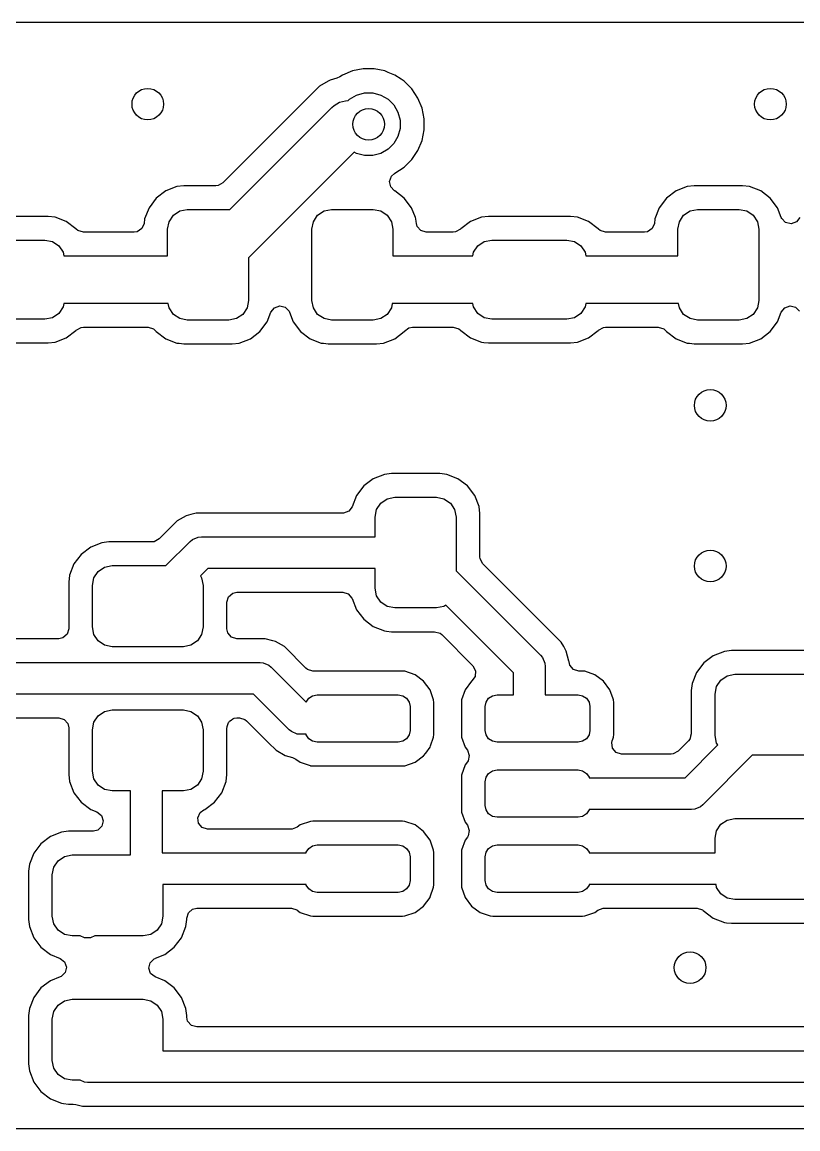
# Model space of a CAD drawing. Extents: x 4.56 to 6.88, y -4.44 to -3.89.
# Drawn here: x 4.767 to 5.154, y -4.44 to -3.889 of the extents above; entities that cross this region are included whole.
import ezdxf

# ---------------------------------------------------------------- set-up
doc = ezdxf.new("R2010")
doc.units = 0
doc.header["$MEASUREMENT"] = 0
doc.layers.add('BLACK', color=7, linetype='CONTINUOUS')

msp = doc.modelspace()

# ---------------------------------------------------------------- linework, layer by layer
at = {"layer": 'BLACK', "linetype": 'CONTINUOUS'}
for p, q in [((4.56467, -3.88915), (6.87754, -3.88915)), ((4.93728, -3.91242), (4.93196, -3.91348)), ((4.94272, -3.91242), (4.93728, -3.91242)), ((4.93728, -3.91242), (4.93728, -3.91242)), ((4.94804, -3.91348), (4.94272, -3.91242)), ((4.94272, -3.91242), (4.94272, -3.91242)), ((4.91982, -3.91858), (4.91548, -3.92108)), ((4.92087, -3.91797), (4.91982, -3.91858)), ((4.92418, -3.91708), (4.92087, -3.91797)), ((4.92087, -3.91797), (4.92087, -3.91797)), ((4.92087, -3.91797), (4.92087, -3.91797)), ((4.92566, -3.91642), (4.92418, -3.91708)), ((4.92694, -3.91556), (4.92566, -3.91642)), ((4.93196, -3.91348), (4.92694, -3.91556)), ((4.93196, -3.91348), (4.93196, -3.91348)), ((4.94968, -3.91416), (4.94804, -3.91348)), ((4.94804, -3.91348), (4.94804, -3.91348)), ((4.95306, -3.91556), (4.94968, -3.91416)), ((4.95608, -3.91758), (4.95306, -3.91556)), ((4.95758, -3.91858), (4.95608, -3.91758)), ((4.96142, -3.92242), (4.95758, -3.91858)), ((4.95758, -3.91858), (4.95758, -3.91858)), ((4.91548, -3.92108), (4.90503, -3.93153)), ((4.91548, -3.92108), (4.91548, -3.92108)), ((4.96444, -3.92694), (4.96142, -3.92242)), ((4.96142, -3.92242), (4.96142, -3.92242)), ((4.92281, -3.93063), (4.92548, -3.92909)), ((4.92548, -3.92909), (4.92846, -3.92829)), ((4.92846, -3.92829), (4.92971, -3.92821)), ((4.92971, -3.92821), (4.93041, -3.92751)), ((4.93041, -3.92751), (4.93397, -3.92545)), ((4.93397, -3.92545), (4.93794, -3.92439)), ((4.93794, -3.92439), (4.94206, -3.92439)), ((4.94206, -3.92439), (4.94603, -3.92545)), ((4.94603, -3.92545), (4.94959, -3.92751)), ((4.94959, -3.92751), (4.95249, -3.93041)), ((4.96652, -3.93196), (4.96444, -3.92694)), ((4.90503, -3.93153), (4.86741, -3.96916)), ((4.87077, -3.98253), (4.92165, -3.93165)), ((4.92165, -3.93165), (4.92281, -3.93063)), ((4.95249, -3.93041), (4.95455, -3.93397)), ((4.95455, -3.93397), (4.95561, -3.93794)), ((4.96758, -3.93728), (4.96652, -3.93196)), ((4.95561, -3.93794), (4.95561, -3.94206)), ((4.96758, -3.94272), (4.96758, -3.93728)), ((4.95455, -3.94603), (4.95249, -3.94959)), ((4.95561, -3.94206), (4.95455, -3.94603)), ((4.96652, -3.94804), (4.96758, -3.94272)), ((4.95249, -3.94959), (4.94959, -3.95249)), ((4.96444, -3.95306), (4.96652, -3.94804)), ((4.93282, -3.95388), (4.88018, -4.00653)), ((4.93397, -3.95455), (4.93282, -3.95388)), ((4.93794, -3.95561), (4.93397, -3.95455)), ((4.94206, -3.95561), (4.93794, -3.95561)), ((4.94603, -3.95455), (4.94206, -3.95561)), ((4.94959, -3.95249), (4.94603, -3.95455)), ((4.96142, -3.95758), (4.96444, -3.95306)), ((4.95306, -3.96444), (4.95758, -3.96142)), ((4.95758, -3.96142), (4.96142, -3.95758)), ((4.95036, -3.96845), (4.95137, -3.96585)), ((4.95137, -3.96585), (4.95286, -3.96458)), ((4.95286, -3.96458), (4.95289, -3.96456)), ((4.95286, -3.96458), (4.95286, -3.96458)), ((4.95289, -3.96456), (4.95296, -3.96449)), ((4.95296, -3.96449), (4.95306, -3.96444)), ((4.95306, -3.96444), (4.95306, -3.96444)), ((4.83894, -3.97321), (4.8342, -3.97681)), ((4.84449, -3.97103), (4.83894, -3.97321)), ((4.83894, -3.97321), (4.83894, -3.97321)), ((4.84797, -3.97061), (4.84449, -3.97103)), ((4.8639, -3.97061), (4.84797, -3.97061)), ((4.86496, -3.9705), (4.8639, -3.97061)), ((4.86741, -3.96916), (4.86496, -3.9705)), ((4.95092, -3.97119), (4.95036, -3.96845)), ((4.95266, -3.97298), (4.95092, -3.97119)), ((4.95264, -3.97301), (4.95266, -3.97298)), ((4.95284, -3.97316), (4.95264, -3.97301)), ((4.95287, -3.97319), (4.95284, -3.97316)), ((4.95291, -3.97321), (4.95287, -3.97319)), ((4.95765, -3.97681), (4.95291, -3.97321)), ((5.09302, -3.97321), (5.08827, -3.97681)), ((5.09856, -3.97103), (5.09302, -3.97321)), ((5.09302, -3.97321), (5.09302, -3.97321)), ((5.10204, -3.97061), (5.09856, -3.97103)), ((5.12611, -3.97061), (5.10204, -3.97061)), ((5.10204, -3.97061), (5.10204, -3.97061)), ((5.12959, -3.97103), (5.12611, -3.97061)), ((5.12611, -3.97061), (5.12611, -3.97061)), ((5.13513, -3.97321), (5.12959, -3.97103)), ((5.12959, -3.97103), (5.12959, -3.97103)), ((5.13988, -3.97681), (5.13513, -3.97321)), ((5.13513, -3.97321), (5.13513, -3.97321)), ((4.8342, -3.97681), (4.8306, -3.98156)), ((4.96125, -3.98156), (4.95765, -3.97681)), ((5.08827, -3.97681), (5.08467, -3.98156)), ((5.14348, -3.98156), (5.13988, -3.97681)), ((4.8306, -3.98156), (4.82841, -3.9871)), ((4.8306, -3.98156), (4.8306, -3.98156)), ((4.84271, -3.98532), (4.8459, -3.98319)), ((4.8459, -3.98319), (4.84967, -3.98244)), ((4.84967, -3.98244), (4.87033, -3.98244)), ((4.87033, -3.98244), (4.87077, -3.98253)), ((4.91456, -3.98532), (4.91775, -3.98319)), ((4.91775, -3.98319), (4.92152, -3.98244)), ((4.92152, -3.98244), (4.94219, -3.98244)), ((4.94219, -3.98244), (4.94595, -3.98319)), ((4.94595, -3.98319), (4.94914, -3.98532)), ((4.96321, -3.98652), (4.96125, -3.98156)), ((4.96125, -3.98156), (4.96125, -3.98156)), ((5.08467, -3.98156), (5.08249, -3.9871)), ((5.08467, -3.98156), (5.08467, -3.98156)), ((5.09678, -3.98532), (5.09997, -3.98319)), ((5.09997, -3.98319), (5.10374, -3.98244)), ((5.10374, -3.98244), (5.12441, -3.98244)), ((5.12441, -3.98244), (5.12818, -3.98319)), ((5.12818, -3.98319), (5.13137, -3.98532)), ((5.14539, -3.9864), (5.14348, -3.98156)), ((5.14348, -3.98156), (5.14348, -3.98156)), ((4.7804, -3.98589), (4.7396, -3.98589)), ((4.78388, -3.9863), (4.7804, -3.98589)), ((4.7804, -3.98589), (4.7804, -3.98589)), ((4.78942, -3.98849), (4.78388, -3.9863)), ((4.78388, -3.9863), (4.78388, -3.9863)), ((4.79417, -3.99209), (4.78942, -3.98849)), ((4.78942, -3.98849), (4.78942, -3.98849)), ((4.82814, -3.98939), (4.82703, -3.99196)), ((4.82841, -3.9871), (4.82814, -3.98939)), ((4.83982, -3.99228), (4.84057, -3.98852)), ((4.84057, -3.98852), (4.84271, -3.98532)), ((4.91167, -3.99228), (4.91242, -3.98852)), ((4.91242, -3.98852), (4.91456, -3.98532)), ((4.94914, -3.98532), (4.95128, -3.98852)), ((4.95128, -3.98852), (4.95203, -3.99228)), ((4.96344, -3.9871), (4.96321, -3.98652)), ((4.96361, -3.98849), (4.96344, -3.9871)), ((4.96371, -3.98939), (4.96361, -3.98849)), ((4.96413, -3.99086), (4.96371, -3.98939)), ((4.99058, -3.98849), (4.98583, -3.99209)), ((4.99612, -3.9863), (4.99058, -3.98849)), ((4.99058, -3.98849), (4.99058, -3.98849)), ((4.9996, -3.98589), (4.99612, -3.9863)), ((5.0404, -3.98589), (4.9996, -3.98589)), ((4.9996, -3.98589), (4.9996, -3.98589)), ((5.04388, -3.9863), (5.0404, -3.98589)), ((5.0404, -3.98589), (5.0404, -3.98589)), ((5.04942, -3.98849), (5.04388, -3.9863)), ((5.04388, -3.9863), (5.04388, -3.9863)), ((5.05417, -3.99209), (5.04942, -3.98849)), ((5.04942, -3.98849), (5.04942, -3.98849)), ((5.08221, -3.98939), (5.08111, -3.99196)), ((5.08249, -3.9871), (5.08221, -3.98939)), ((5.0939, -3.99228), (5.09465, -3.98852)), ((5.09465, -3.98852), (5.09678, -3.98532)), ((5.13137, -3.98532), (5.1335, -3.98852)), ((5.1335, -3.98852), (5.13425, -3.99228)), ((5.1456, -3.98687), (5.14539, -3.9864)), ((5.14754, -3.98888), (5.1456, -3.98687)), ((5.15026, -3.98953), (5.14754, -3.98888)), ((5.1529, -3.9886), (5.15026, -3.98953)), ((5.15461, -3.9864), (5.1529, -3.9886)), ((4.79439, -3.99231), (4.79417, -3.99209)), ((4.79521, -3.99297), (4.79439, -3.99231)), ((4.7979, -3.99376), (4.79521, -3.99297)), ((4.82321, -3.99376), (4.7979, -3.99376)), ((4.82472, -3.99353), (4.82321, -3.99376)), ((4.82703, -3.99196), (4.82472, -3.99353)), ((4.83982, -4.00559), (4.83982, -3.99228)), ((4.91167, -4.02772), (4.91167, -3.99228)), ((4.95203, -3.99228), (4.95203, -4.00559)), ((4.96596, -3.99297), (4.96413, -3.99086)), ((4.96864, -3.99376), (4.96596, -3.99297)), ((4.9821, -3.99376), (4.96864, -3.99376)), ((4.98316, -3.99365), (4.9821, -3.99376)), ((4.98561, -3.99231), (4.98316, -3.99365)), ((4.98583, -3.99209), (4.98561, -3.99231)), ((5.05439, -3.99231), (5.05417, -3.99209)), ((5.05521, -3.99297), (5.05439, -3.99231)), ((5.0579, -3.99376), (5.05521, -3.99297)), ((5.07729, -3.99376), (5.0579, -3.99376)), ((5.07879, -3.99353), (5.07729, -3.99376)), ((5.08111, -3.99196), (5.07879, -3.99353)), ((5.0939, -4.00559), (5.0939, -3.99228)), ((5.13425, -3.99228), (5.13425, -4.02772)), ((4.7413, -3.99772), (4.7787, -3.99772)), ((4.7787, -3.99772), (4.78247, -3.99847)), ((4.78247, -3.99847), (4.78566, -4.0006)), ((4.78566, -4.0006), (4.78779, -4.00379)), ((4.99221, -4.00379), (4.99434, -4.0006)), ((4.99434, -4.0006), (4.99753, -3.99847)), ((4.99753, -3.99847), (5.0013, -3.99772)), ((5.0013, -3.99772), (5.0387, -3.99772)), ((5.0387, -3.99772), (5.04247, -3.99847)), ((5.04247, -3.99847), (5.04566, -4.0006)), ((5.04566, -4.0006), (5.04779, -4.00379)), ((4.78779, -4.00379), (4.78815, -4.00559)), ((4.78815, -4.00559), (4.83982, -4.00559)), ((4.88018, -4.00653), (4.88018, -4.02772)), ((4.95203, -4.00559), (4.99185, -4.00559)), ((4.99185, -4.00559), (4.99221, -4.00379)), ((5.04779, -4.00379), (5.04815, -4.00559)), ((5.04815, -4.00559), (5.0939, -4.00559)), ((4.88018, -4.02772), (4.87943, -4.03148)), ((4.91242, -4.03148), (4.91167, -4.02772)), ((5.13425, -4.02772), (5.1335, -4.03148)), ((4.78566, -4.0342), (4.78247, -4.03634)), ((4.78779, -4.03101), (4.78566, -4.0342)), ((4.78815, -4.02921), (4.78779, -4.03101)), ((4.84012, -4.02921), (4.78815, -4.02921)), ((4.84057, -4.03148), (4.84012, -4.02921)), ((4.84271, -4.03468), (4.84057, -4.03148)), ((4.87943, -4.03148), (4.87729, -4.03468)), ((4.8894, -4.03844), (4.89131, -4.0336)), ((4.89131, -4.0336), (4.89303, -4.0314)), ((4.89303, -4.0314), (4.89566, -4.03047)), ((4.89566, -4.03047), (4.89838, -4.03112)), ((4.89838, -4.03112), (4.90032, -4.03313)), ((4.90032, -4.03313), (4.90054, -4.0336)), ((4.90054, -4.0336), (4.90245, -4.03844)), ((4.91456, -4.03468), (4.91242, -4.03148)), ((4.95128, -4.03148), (4.94914, -4.03468)), ((4.95173, -4.02921), (4.95128, -4.03148)), ((4.99185, -4.02921), (4.95173, -4.02921)), ((4.99221, -4.03101), (4.99185, -4.02921)), ((4.99434, -4.0342), (4.99221, -4.03101)), ((4.99753, -4.03634), (4.99434, -4.0342)), ((5.04566, -4.0342), (5.04247, -4.03634)), ((5.04779, -4.03101), (5.04566, -4.0342)), ((5.04815, -4.02921), (5.04779, -4.03101)), ((5.0942, -4.02921), (5.04815, -4.02921)), ((5.09465, -4.03148), (5.0942, -4.02921)), ((5.09678, -4.03468), (5.09465, -4.03148)), ((5.1335, -4.03148), (5.13137, -4.03468)), ((5.14348, -4.03844), (5.14539, -4.0336)), ((5.14539, -4.0336), (5.1471, -4.0314)), ((5.1471, -4.0314), (5.14974, -4.03047)), ((5.14974, -4.03047), (5.15246, -4.03112)), ((5.15246, -4.03112), (5.1544, -4.03313)), ((4.7787, -4.03709), (4.7413, -4.03709)), ((4.78247, -4.03634), (4.7787, -4.03709)), ((4.8459, -4.03681), (4.84271, -4.03468)), ((4.84967, -4.03756), (4.8459, -4.03681)), ((4.87033, -4.03756), (4.84967, -4.03756)), ((4.8741, -4.03681), (4.87033, -4.03756)), ((4.87729, -4.03468), (4.8741, -4.03681)), ((4.8858, -4.04319), (4.8894, -4.03844)), ((4.90245, -4.03844), (4.90245, -4.03844)), ((4.90245, -4.03844), (4.90605, -4.04319)), ((4.91775, -4.03681), (4.91456, -4.03468)), ((4.92152, -4.03756), (4.91775, -4.03681)), ((4.94219, -4.03756), (4.92152, -4.03756)), ((4.94595, -4.03681), (4.94219, -4.03756)), ((4.94914, -4.03468), (4.94595, -4.03681)), ((5.0013, -4.03709), (4.99753, -4.03634)), ((5.0387, -4.03709), (5.0013, -4.03709)), ((5.04247, -4.03634), (5.0387, -4.03709)), ((5.09997, -4.03681), (5.09678, -4.03468)), ((5.10374, -4.03756), (5.09997, -4.03681)), ((5.12441, -4.03756), (5.10374, -4.03756)), ((5.12818, -4.03681), (5.12441, -4.03756)), ((5.13137, -4.03468), (5.12818, -4.03681)), ((5.13988, -4.04319), (5.14348, -4.03844)), ((4.78942, -4.04631), (4.79417, -4.04271)), ((4.79417, -4.04271), (4.79439, -4.0425)), ((4.79417, -4.04271), (4.79417, -4.04271)), ((4.79439, -4.0425), (4.79684, -4.04116)), ((4.79684, -4.04116), (4.7979, -4.04104)), ((4.7979, -4.04104), (4.83011, -4.04104)), ((4.83011, -4.04104), (4.83279, -4.04183)), ((4.83279, -4.04183), (4.83406, -4.04301)), ((4.83406, -4.04301), (4.8342, -4.04319)), ((4.8342, -4.04319), (4.83894, -4.04679)), ((4.88106, -4.04679), (4.8858, -4.04319)), ((4.90605, -4.04319), (4.91079, -4.04679)), ((4.95291, -4.04679), (4.95765, -4.04319)), ((4.95765, -4.04319), (4.95779, -4.04301)), ((4.95779, -4.04301), (4.96004, -4.04135)), ((4.96004, -4.04135), (4.96174, -4.04104)), ((4.96174, -4.04104), (4.9821, -4.04104)), ((4.9821, -4.04104), (4.98479, -4.04183)), ((4.98479, -4.04183), (4.98561, -4.0425)), ((4.98561, -4.0425), (4.98583, -4.04271)), ((4.98583, -4.04271), (4.99058, -4.04631)), ((5.04942, -4.04631), (5.05417, -4.04271)), ((5.05417, -4.04271), (5.05439, -4.0425)), ((5.05417, -4.04271), (5.05417, -4.04271)), ((5.05439, -4.0425), (5.05684, -4.04116)), ((5.05684, -4.04116), (5.0579, -4.04104)), ((5.0579, -4.04104), (5.08418, -4.04104)), ((5.08418, -4.04104), (5.08686, -4.04183)), ((5.08686, -4.04183), (5.08813, -4.04301)), ((5.08813, -4.04301), (5.08827, -4.04319)), ((5.08827, -4.04319), (5.09302, -4.04679)), ((5.13513, -4.04679), (5.13988, -4.04319)), ((4.7396, -4.04892), (4.7804, -4.04892)), ((4.7804, -4.04892), (4.78388, -4.0485)), ((4.7804, -4.04892), (4.7804, -4.04892)), ((4.78388, -4.0485), (4.78942, -4.04631)), ((4.83894, -4.04679), (4.83894, -4.04679)), ((4.83894, -4.04679), (4.84449, -4.04897)), ((4.84449, -4.04897), (4.84449, -4.04897)), ((4.84449, -4.04897), (4.84559, -4.0491)), ((4.84559, -4.0491), (4.84797, -4.04939)), ((4.84797, -4.04939), (4.84797, -4.04939)), ((4.84797, -4.04939), (4.87203, -4.04939)), ((4.87203, -4.04939), (4.87551, -4.04897)), ((4.87203, -4.04939), (4.87203, -4.04939)), ((4.87551, -4.04897), (4.88106, -4.04679)), ((4.91079, -4.04679), (4.91079, -4.04679)), ((4.91079, -4.04679), (4.91634, -4.04897)), ((4.91634, -4.04897), (4.91634, -4.04897)), ((4.91634, -4.04897), (4.91744, -4.0491)), ((4.91744, -4.0491), (4.91982, -4.04939)), ((4.91982, -4.04939), (4.91982, -4.04939)), ((4.91982, -4.04939), (4.94388, -4.04939)), ((4.94388, -4.04939), (4.94736, -4.04897)), ((4.94388, -4.04939), (4.94388, -4.04939)), ((4.94736, -4.04897), (4.95291, -4.04679)), ((4.99058, -4.04631), (4.99058, -4.04631)), ((4.99058, -4.04631), (4.99612, -4.0485)), ((4.99612, -4.0485), (4.99612, -4.0485)), ((4.99612, -4.0485), (4.99722, -4.04863)), ((4.99722, -4.04863), (4.9996, -4.04892)), ((4.9996, -4.04892), (4.9996, -4.04892)), ((4.9996, -4.04892), (5.0404, -4.04892)), ((5.0404, -4.04892), (5.04388, -4.0485)), ((5.0404, -4.04892), (5.0404, -4.04892)), ((5.04388, -4.0485), (5.04942, -4.04631)), ((5.09302, -4.04679), (5.09302, -4.04679)), ((5.09302, -4.04679), (5.09856, -4.04897)), ((5.09856, -4.04897), (5.09856, -4.04897)), ((5.09856, -4.04897), (5.09966, -4.0491)), ((5.09966, -4.0491), (5.10204, -4.04939)), ((5.10204, -4.04939), (5.10204, -4.04939)), ((5.10204, -4.04939), (5.12611, -4.04939)), ((5.12611, -4.04939), (5.12959, -4.04897)), ((5.12611, -4.04939), (5.12611, -4.04939)), ((5.12959, -4.04897), (5.13513, -4.04679)), ((4.94228, -4.11655), (4.93753, -4.12015)), ((4.94782, -4.11437), (4.94228, -4.11655)), ((4.94228, -4.11655), (4.94228, -4.11655)), ((4.9513, -4.11395), (4.94782, -4.11437)), ((4.95131, -4.11395), (4.9513, -4.11395)), ((4.97537, -4.11395), (4.95131, -4.11395)), ((4.97885, -4.11437), (4.97537, -4.11395)), ((4.97537, -4.11395), (4.97537, -4.11395)), ((4.98439, -4.11655), (4.97885, -4.11437)), ((4.97885, -4.11437), (4.97885, -4.11437)), ((4.98914, -4.12015), (4.98439, -4.11655)), ((4.98439, -4.11655), (4.98439, -4.11655)), ((4.93753, -4.12015), (4.93393, -4.1249)), ((4.99274, -4.1249), (4.98914, -4.12015)), ((4.93393, -4.1249), (4.93173, -4.13049)), ((4.93393, -4.1249), (4.93393, -4.1249)), ((4.94604, -4.12866), (4.94924, -4.12653)), ((4.94924, -4.12653), (4.953, -4.12578)), ((4.953, -4.12578), (4.97367, -4.12578)), ((4.97367, -4.12578), (4.97744, -4.12653)), ((4.97744, -4.12653), (4.98063, -4.12866)), ((4.99491, -4.1304), (4.99274, -4.1249)), ((4.99274, -4.1249), (4.99274, -4.1249)), ((4.93001, -4.1327), (4.92737, -4.13363)), ((4.93173, -4.13049), (4.93001, -4.1327)), ((4.94316, -4.13562), (4.94391, -4.13185)), ((4.94391, -4.13185), (4.94604, -4.12866)), ((4.98063, -4.12866), (4.98276, -4.13185)), ((4.98276, -4.13185), (4.98351, -4.13562)), ((4.99493, -4.13044), (4.99491, -4.1304)), ((4.99534, -4.13392), (4.99493, -4.13044)), ((4.84456, -4.13757), (4.84196, -4.14018)), ((4.84906, -4.13497), (4.84456, -4.13757)), ((4.84456, -4.13757), (4.84456, -4.13757)), ((4.85138, -4.13435), (4.84906, -4.13497)), ((4.84906, -4.13497), (4.84906, -4.13497)), ((4.85407, -4.13363), (4.85138, -4.13435)), ((4.85926, -4.13363), (4.85407, -4.13363)), ((4.92711, -4.13363), (4.85926, -4.13363)), ((4.92737, -4.13363), (4.92711, -4.13363)), ((4.94316, -4.14546), (4.94316, -4.13562)), ((4.98351, -4.13562), (4.98351, -4.16238)), ((4.99534, -4.15542), (4.99534, -4.13392)), ((4.99534, -4.13392), (4.99534, -4.13392)), ((4.84196, -4.14018), (4.83559, -4.14654)), ((4.8071, -4.14841), (4.80156, -4.1506)), ((4.81059, -4.14799), (4.8071, -4.14841)), ((4.83209, -4.14799), (4.81059, -4.14799)), ((4.83314, -4.14788), (4.83209, -4.14799)), ((4.83559, -4.14654), (4.83314, -4.14788)), ((4.83904, -4.15982), (4.8511, -4.14777)), ((4.8511, -4.14777), (4.85229, -4.14679)), ((4.85229, -4.14679), (4.85513, -4.14561)), ((4.85513, -4.14561), (4.85666, -4.14546)), ((4.85666, -4.14546), (4.94316, -4.14546)), ((4.79681, -4.1542), (4.79321, -4.15894)), ((4.80156, -4.1506), (4.79681, -4.1542)), ((4.80156, -4.1506), (4.80156, -4.1506)), ((4.99546, -4.15648), (4.99534, -4.15542)), ((4.79321, -4.15894), (4.79103, -4.16449)), ((4.79321, -4.15894), (4.79321, -4.15894)), ((4.80532, -4.16271), (4.80852, -4.16057)), ((4.80852, -4.16057), (4.81228, -4.15982)), ((4.81228, -4.15982), (4.83904, -4.15982)), ((4.9968, -4.15893), (4.99546, -4.15648)), ((5.0321, -4.19423), (4.9968, -4.15893)), ((4.79103, -4.16449), (4.79061, -4.16797)), ((4.80244, -4.16967), (4.80319, -4.1659)), ((4.80319, -4.1659), (4.80532, -4.16271)), ((4.85992, -4.16121), (4.85618, -4.16496)), ((4.85618, -4.16496), (4.85681, -4.1659)), ((4.85681, -4.1659), (4.85756, -4.16967)), ((4.94316, -4.16121), (4.85992, -4.16121)), ((4.94316, -4.17105), (4.94316, -4.16121)), ((4.98351, -4.16238), (5.02557, -4.20443)), ((4.79061, -4.16797), (4.79061, -4.19124)), ((4.80244, -4.19033), (4.80244, -4.16967)), ((4.85756, -4.16967), (4.85756, -4.19033)), ((4.94391, -4.17482), (4.94316, -4.17105)), ((4.86939, -4.178), (4.87018, -4.17532)), ((4.87018, -4.17532), (4.87229, -4.17349)), ((4.87229, -4.17349), (4.87435, -4.17304)), ((4.87435, -4.17304), (4.92711, -4.17304)), ((4.92711, -4.17304), (4.92979, -4.17383)), ((4.92979, -4.17383), (4.93162, -4.17594)), ((4.93162, -4.17594), (4.93173, -4.17618)), ((4.93173, -4.17618), (4.93393, -4.18178)), ((4.94604, -4.17801), (4.94391, -4.17482)), ((4.86939, -4.19124), (4.86939, -4.178)), ((4.93393, -4.18178), (4.93393, -4.18178)), ((4.93393, -4.18178), (4.93753, -4.18652)), ((4.94924, -4.18015), (4.94604, -4.17801)), ((4.953, -4.1809), (4.94924, -4.18015)), ((4.97367, -4.1809), (4.953, -4.1809)), ((4.97744, -4.18015), (4.97367, -4.1809)), ((4.97838, -4.17952), (4.97744, -4.18015)), ((5.01213, -4.21326), (4.97838, -4.17952)), ((4.93753, -4.18652), (4.94228, -4.19012)), ((4.78982, -4.19392), (4.78771, -4.19575)), ((4.79061, -4.19124), (4.78982, -4.19392)), ((4.80319, -4.1941), (4.80244, -4.19033)), ((4.80532, -4.19729), (4.80319, -4.1941)), ((4.85681, -4.1941), (4.85468, -4.19729)), ((4.85756, -4.19033), (4.85681, -4.1941)), ((4.86984, -4.1933), (4.86939, -4.19124)), ((4.87167, -4.19541), (4.86984, -4.1933)), ((4.94228, -4.19012), (4.94228, -4.19012)), ((4.94228, -4.19012), (4.94782, -4.19231)), ((4.94782, -4.19231), (4.94782, -4.19231)), ((4.94782, -4.19231), (4.94892, -4.19244)), ((4.94892, -4.19244), (4.95131, -4.19273)), ((4.95131, -4.19273), (4.9728, -4.19273)), ((4.9728, -4.19273), (4.97549, -4.19351)), ((4.97549, -4.19351), (4.97631, -4.19418)), ((4.97631, -4.19418), (4.99188, -4.20975)), ((4.78565, -4.1962), (4.76425, -4.1962)), ((4.78771, -4.19575), (4.78565, -4.1962)), ((4.80852, -4.19943), (4.80532, -4.19729)), ((4.81228, -4.20018), (4.80852, -4.19943)), ((4.85148, -4.19943), (4.84772, -4.20018)), ((4.85468, -4.19729), (4.85148, -4.19943)), ((4.87435, -4.1962), (4.87167, -4.19541)), ((4.8885, -4.1962), (4.87435, -4.1962)), ((4.89217, -4.19718), (4.8885, -4.1962)), ((4.8885, -4.1962), (4.8885, -4.1962)), ((4.89351, -4.19754), (4.89217, -4.19718)), ((4.89801, -4.20014), (4.89351, -4.19754)), ((4.89351, -4.19754), (4.89351, -4.19754)), ((4.89351, -4.19754), (4.89351, -4.19754)), ((4.89351, -4.19754), (4.89351, -4.19754)), ((4.89351, -4.19754), (4.89351, -4.19754)), ((5.03407, -4.1962), (5.0321, -4.19423)), ((5.03577, -4.1979), (5.03407, -4.1962)), ((5.03706, -4.20014), (5.03577, -4.1979)), ((5.03577, -4.1979), (5.03577, -4.1979)), ((4.84772, -4.20018), (4.81228, -4.20018)), ((4.90871, -4.21084), (4.89801, -4.20014)), ((4.89801, -4.20014), (4.89801, -4.20014)), ((4.89801, -4.20014), (4.89801, -4.20014)), ((5.02557, -4.20443), (5.02655, -4.20563)), ((5.03836, -4.20239), (5.03706, -4.20014)), ((5.0397, -4.20741), (5.03836, -4.20239)), ((5.11156, -4.20467), (5.10681, -4.20827)), ((5.1171, -4.20249), (5.11156, -4.20467)), ((5.11156, -4.20467), (5.11156, -4.20467)), ((5.12059, -4.20207), (5.1171, -4.20249)), ((5.15941, -4.20207), (5.12059, -4.20207)), ((5.12059, -4.20207), (5.12059, -4.20207)), ((4.74781, -4.20803), (4.88591, -4.20803)), ((4.88591, -4.20803), (4.88744, -4.20818)), ((4.88744, -4.20818), (4.89028, -4.20936)), ((4.89028, -4.20936), (4.89147, -4.21034)), ((4.89147, -4.21034), (4.90887, -4.22773)), ((4.99188, -4.20975), (4.99322, -4.2122)), ((5.02655, -4.20563), (5.02772, -4.20846)), ((5.02772, -4.20846), (5.02787, -4.21)), ((5.02787, -4.21), (5.02787, -4.22412)), ((5.03975, -4.20773), (5.0397, -4.20741)), ((5.0397, -4.20741), (5.0397, -4.20741)), ((5.03979, -4.20772), (5.03975, -4.20773)), ((5.04015, -4.20939), (5.03979, -4.20772)), ((5.04198, -4.21151), (5.04015, -4.20939)), ((5.10681, -4.20827), (5.10321, -4.21302)), ((4.90953, -4.21151), (4.90871, -4.21084)), ((4.91221, -4.21229), (4.90953, -4.21151)), ((4.95679, -4.21229), (4.91221, -4.21229)), ((4.95799, -4.21241), (4.95679, -4.21229)), ((4.96304, -4.21417), (4.95799, -4.21241)), ((4.95799, -4.21241), (4.95799, -4.21241)), ((4.96734, -4.21735), (4.96304, -4.21417)), ((4.96304, -4.21417), (4.96304, -4.21417)), ((4.99302, -4.21499), (4.99135, -4.21723)), ((4.99322, -4.2122), (4.99302, -4.21499)), ((5.01213, -4.22412), (5.01213, -4.21326)), ((5.04467, -4.21229), (5.04198, -4.21151)), ((5.04636, -4.21229), (5.04467, -4.21229)), ((5.04756, -4.21241), (5.04636, -4.21229)), ((5.0526, -4.21417), (5.04756, -4.21241)), ((5.04756, -4.21241), (5.04756, -4.21241)), ((5.05691, -4.21735), (5.0526, -4.21417)), ((5.0526, -4.21417), (5.0526, -4.21417)), ((5.10321, -4.21302), (5.10103, -4.21856)), ((5.10321, -4.21302), (5.10321, -4.21302)), ((5.11532, -4.21678), (5.11852, -4.21465)), ((5.11852, -4.21465), (5.12228, -4.2139)), ((5.12228, -4.2139), (5.15772, -4.2139)), ((4.97051, -4.22165), (4.96734, -4.21735)), ((4.97207, -4.22608), (4.97051, -4.22165)), ((4.97051, -4.22165), (4.97051, -4.22165)), ((4.98801, -4.22165), (4.98624, -4.22669)), ((4.99118, -4.21735), (4.98801, -4.22165)), ((4.98801, -4.22165), (4.98801, -4.22165)), ((4.99132, -4.21725), (4.99118, -4.21735)), ((4.99135, -4.21723), (4.99132, -4.21725)), ((5.06008, -4.22165), (5.05691, -4.21735)), ((5.06163, -4.22608), (5.06008, -4.22165)), ((5.06008, -4.22165), (5.06008, -4.22165)), ((5.10103, -4.21856), (5.10061, -4.22204)), ((5.11244, -4.22374), (5.11319, -4.21997)), ((5.11319, -4.21997), (5.11532, -4.21678)), ((4.88264, -4.22378), (4.74336, -4.22378)), ((4.90037, -4.2415), (4.88264, -4.22378)), ((4.90887, -4.22773), (4.91013, -4.22585)), ((4.91013, -4.22585), (4.91204, -4.22457)), ((4.91204, -4.22457), (4.9143, -4.22412)), ((4.9143, -4.22412), (4.95466, -4.22412)), ((4.95466, -4.22412), (4.95692, -4.22457)), ((4.95692, -4.22457), (4.95883, -4.22585)), ((4.95883, -4.22585), (4.96011, -4.22777)), ((4.97228, -4.22669), (4.97207, -4.22608)), ((4.97239, -4.22789), (4.97228, -4.22669)), ((4.98624, -4.22669), (4.98613, -4.22789)), ((4.98624, -4.22669), (4.98624, -4.22669)), ((4.99841, -4.22777), (4.99969, -4.22585)), ((4.99969, -4.22585), (5.00161, -4.22457)), ((5.00161, -4.22457), (5.00387, -4.22412)), ((5.00387, -4.22412), (5.01213, -4.22412)), ((5.02787, -4.22412), (5.04422, -4.22412)), ((5.04422, -4.22412), (5.04648, -4.22457)), ((5.04648, -4.22457), (5.0484, -4.22585)), ((5.0484, -4.22585), (5.04968, -4.22777)), ((5.06185, -4.22669), (5.06163, -4.22608)), ((5.06196, -4.22789), (5.06185, -4.22669)), ((5.10061, -4.22204), (5.10061, -4.24354)), ((5.11244, -4.24441), (5.11244, -4.22374)), ((4.80532, -4.23456), (4.80852, -4.23242)), ((4.80852, -4.23242), (4.81228, -4.23167)), ((4.81228, -4.23167), (4.84772, -4.23167)), ((4.84772, -4.23167), (4.85148, -4.23242)), ((4.85148, -4.23242), (4.85468, -4.23456)), ((4.96011, -4.22777), (4.96056, -4.23003)), ((4.96056, -4.23003), (4.96056, -4.24184)), ((4.97239, -4.24398), (4.97239, -4.22789)), ((4.98613, -4.22789), (4.98613, -4.24398)), ((4.99796, -4.23003), (4.99841, -4.22777)), ((4.99796, -4.24184), (4.99796, -4.23003)), ((5.04968, -4.22777), (5.05013, -4.23003)), ((5.05013, -4.23003), (5.05013, -4.24184)), ((5.06196, -4.24398), (5.06196, -4.22789)), ((4.74769, -4.23561), (4.78565, -4.23561)), ((4.78565, -4.23561), (4.78833, -4.2364)), ((4.78833, -4.2364), (4.79016, -4.23851)), ((4.80244, -4.24152), (4.80319, -4.23775)), ((4.80319, -4.23775), (4.80532, -4.23456)), ((4.85468, -4.23456), (4.85681, -4.23775)), ((4.85681, -4.23775), (4.85756, -4.24152)), ((4.86988, -4.2389), (4.87018, -4.23789)), ((4.87018, -4.23789), (4.87045, -4.23765)), ((4.87045, -4.23765), (4.8706, -4.23732)), ((4.8706, -4.23732), (4.87149, -4.23675)), ((4.87149, -4.23675), (4.87229, -4.23606)), ((4.87229, -4.23606), (4.87271, -4.23597)), ((4.87271, -4.23597), (4.87295, -4.23581)), ((4.87295, -4.23581), (4.87435, -4.23561)), ((4.87435, -4.23561), (4.87569, -4.23561)), ((4.87569, -4.23561), (4.87837, -4.2364)), ((4.87837, -4.2364), (4.8792, -4.23706)), ((4.8792, -4.23706), (4.89017, -4.24803)), ((4.79016, -4.23851), (4.79061, -4.24057)), ((4.79061, -4.24057), (4.79061, -4.26388)), ((4.80244, -4.26219), (4.80244, -4.24152)), ((4.85756, -4.24152), (4.85756, -4.26219)), ((4.86939, -4.24057), (4.86949, -4.24022)), ((4.86939, -4.26388), (4.86939, -4.24057)), ((4.86944, -4.23987), (4.86988, -4.2389)), ((4.86949, -4.24022), (4.86944, -4.23987)), ((4.90156, -4.24248), (4.90037, -4.2415)), ((4.9044, -4.24366), (4.90156, -4.24248)), ((4.90594, -4.24381), (4.9044, -4.24366)), ((4.96056, -4.24184), (4.96011, -4.2441)), ((4.99841, -4.2441), (4.99796, -4.24184)), ((5.05013, -4.24184), (5.04968, -4.2441)), ((5.10061, -4.24354), (5.10026, -4.24472)), ((4.89017, -4.24803), (4.89384, -4.2517)), ((4.90879, -4.24381), (4.90594, -4.24381)), ((4.90885, -4.2441), (4.90879, -4.24381)), ((4.91013, -4.24602), (4.90885, -4.2441)), ((4.91204, -4.2473), (4.91013, -4.24602)), ((4.9143, -4.24775), (4.91204, -4.2473)), ((4.95466, -4.24775), (4.9143, -4.24775)), ((4.95692, -4.2473), (4.95466, -4.24775)), ((4.95883, -4.24602), (4.95692, -4.2473)), ((4.96011, -4.2441), (4.95883, -4.24602)), ((4.97073, -4.24959), (4.97228, -4.24518)), ((4.97228, -4.24518), (4.97239, -4.24398)), ((4.98613, -4.24398), (4.98624, -4.24518)), ((4.98624, -4.24518), (4.98624, -4.24518)), ((4.98624, -4.24518), (4.98801, -4.25022)), ((4.99969, -4.24602), (4.99841, -4.2441)), ((5.00161, -4.2473), (4.99969, -4.24602)), ((5.00387, -4.24775), (5.00161, -4.2473)), ((5.04422, -4.24775), (5.00387, -4.24775)), ((5.04648, -4.2473), (5.04422, -4.24775)), ((5.0484, -4.24602), (5.04648, -4.2473)), ((5.04968, -4.2441), (5.0484, -4.24602)), ((5.06097, -4.24797), (5.0612, -4.24703)), ((5.06137, -4.25073), (5.06097, -4.24797)), ((5.0612, -4.24703), (5.06148, -4.24623)), ((5.06148, -4.24623), (5.06185, -4.24518)), ((5.06185, -4.24518), (5.06196, -4.24398)), ((5.09916, -4.24705), (5.09403, -4.25218)), ((5.09748, -4.26546), (5.11382, -4.24912)), ((5.09982, -4.24623), (5.09916, -4.24705)), ((5.09985, -4.24612), (5.09982, -4.24623)), ((5.1, -4.24592), (5.09985, -4.24612)), ((5.10026, -4.24472), (5.1, -4.24592)), ((5.11319, -4.24818), (5.11244, -4.24441)), ((5.11382, -4.24912), (5.11319, -4.24818)), ((4.89384, -4.2517), (4.89833, -4.2543)), ((4.89833, -4.2543), (4.9021, -4.25531)), ((4.96304, -4.2577), (4.96734, -4.25452)), ((4.96734, -4.25452), (4.96834, -4.25316)), ((4.96834, -4.25316), (4.97051, -4.25022)), ((4.97051, -4.25022), (4.97073, -4.24959)), ((4.97051, -4.25022), (4.97051, -4.25022)), ((4.98801, -4.25022), (4.98909, -4.25169)), ((4.98909, -4.25169), (4.99005, -4.25432)), ((4.99005, -4.25432), (4.98944, -4.25704)), ((5.0632, -4.25284), (5.06137, -4.25073)), ((5.06588, -4.25363), (5.0632, -4.25284)), ((5.09052, -4.25363), (5.06588, -4.25363)), ((5.09158, -4.25352), (5.09052, -4.25363)), ((5.09403, -4.25218), (5.09158, -4.25352)), ((5.13096, -4.25425), (5.10631, -4.2789)), ((5.15772, -4.25425), (5.13096, -4.25425)), ((4.9021, -4.25531), (4.90377, -4.25611)), ((4.90377, -4.25611), (4.90592, -4.2577)), ((4.90592, -4.2577), (4.90592, -4.2577)), ((4.90592, -4.2577), (4.90592, -4.2577)), ((4.90592, -4.2577), (4.91081, -4.25941)), ((4.91081, -4.25941), (4.91097, -4.25946)), ((4.91097, -4.25946), (4.91216, -4.25958)), ((4.91216, -4.25958), (4.91216, -4.25958)), ((4.91216, -4.25958), (4.95679, -4.25958)), ((4.95679, -4.25958), (4.95799, -4.25946)), ((4.95679, -4.25958), (4.95679, -4.25958)), ((4.95799, -4.25946), (4.96304, -4.2577)), ((4.98801, -4.25905), (4.98624, -4.2641)), ((4.98909, -4.25758), (4.98801, -4.25905)), ((4.98944, -4.25704), (4.98909, -4.25758)), ((4.79061, -4.26388), (4.79103, -4.26736)), ((4.80319, -4.26595), (4.80244, -4.26219)), ((4.85756, -4.26219), (4.85681, -4.26595)), ((4.86897, -4.26736), (4.86939, -4.26388)), ((4.98624, -4.2641), (4.98613, -4.26529)), ((4.98613, -4.26529), (4.98613, -4.28138)), ((4.98624, -4.2641), (4.98624, -4.2641)), ((4.99796, -4.26743), (4.99841, -4.26517)), ((4.99841, -4.26517), (4.99969, -4.26326)), ((4.99969, -4.26326), (5.00161, -4.26198)), ((5.00161, -4.26198), (5.00387, -4.26153)), ((5.00387, -4.26153), (5.04422, -4.26153)), ((5.04422, -4.26153), (5.04648, -4.26198)), ((5.04648, -4.26198), (5.0484, -4.26326)), ((5.0484, -4.26326), (5.04968, -4.26517)), ((5.04968, -4.26517), (5.04974, -4.26546)), ((5.04974, -4.26546), (5.09748, -4.26546)), ((4.79103, -4.26736), (4.79321, -4.27291)), ((4.80532, -4.26914), (4.80319, -4.26595)), ((4.80852, -4.27128), (4.80532, -4.26914)), ((4.81228, -4.27203), (4.80852, -4.27128)), ((4.85148, -4.27128), (4.84772, -4.27203)), ((4.85468, -4.26914), (4.85148, -4.27128)), ((4.85681, -4.26595), (4.85468, -4.26914)), ((4.86679, -4.27291), (4.86897, -4.26736)), ((4.99796, -4.27924), (4.99796, -4.26743)), ((4.79321, -4.27291), (4.79321, -4.27291)), ((4.79321, -4.27291), (4.79681, -4.27765)), ((4.82139, -4.27203), (4.81228, -4.27203)), ((4.82139, -4.3039), (4.82139, -4.27203)), ((4.84772, -4.27203), (4.83714, -4.27203)), ((4.83714, -4.27203), (4.83714, -4.30286)), ((4.86319, -4.27765), (4.86679, -4.27291)), ((4.79681, -4.27765), (4.80156, -4.28125)), ((4.80156, -4.28125), (4.80156, -4.28125)), ((4.80156, -4.28125), (4.8047, -4.28249)), ((4.85599, -4.28282), (4.85792, -4.28146)), ((4.85792, -4.28146), (4.85844, -4.28125)), ((4.85844, -4.28125), (4.86319, -4.27765)), ((4.98613, -4.28138), (4.98624, -4.28258)), ((4.99841, -4.2815), (4.99796, -4.27924)), ((4.99969, -4.28342), (4.99841, -4.2815)), ((5.04968, -4.2815), (5.0484, -4.28342)), ((5.04974, -4.28121), (5.04968, -4.2815)), ((5.10074, -4.28121), (5.04974, -4.28121)), ((5.10227, -4.28106), (5.10074, -4.28121)), ((5.10511, -4.27988), (5.10227, -4.28106)), ((5.10631, -4.2789), (5.10511, -4.27988)), ((4.8047, -4.28249), (4.8069, -4.28421)), ((4.8069, -4.28421), (4.80783, -4.28684)), ((4.80783, -4.28684), (4.80719, -4.28956)), ((4.85483, -4.28537), (4.85599, -4.28282)), ((4.85523, -4.28813), (4.85483, -4.28537)), ((4.91097, -4.28721), (4.90592, -4.28897)), ((4.91216, -4.2871), (4.91097, -4.28721)), ((4.91097, -4.28721), (4.91097, -4.28721)), ((4.95679, -4.2871), (4.91216, -4.2871)), ((4.91216, -4.2871), (4.91216, -4.2871)), ((4.95799, -4.28721), (4.95679, -4.2871)), ((4.96304, -4.28897), (4.95799, -4.28721)), ((4.95799, -4.28721), (4.95799, -4.28721)), ((4.98624, -4.28258), (4.98624, -4.28258)), ((4.98624, -4.28258), (4.98801, -4.28762)), ((4.98801, -4.28762), (4.98909, -4.28909)), ((5.00161, -4.2847), (4.99969, -4.28342)), ((5.00387, -4.28515), (5.00161, -4.2847)), ((5.04422, -4.28515), (5.00387, -4.28515)), ((5.04648, -4.2847), (5.04422, -4.28515)), ((5.0484, -4.28342), (5.04648, -4.2847)), ((5.11532, -4.28863), (5.11852, -4.2865)), ((5.11852, -4.2865), (5.12228, -4.28575)), ((5.12228, -4.28575), (5.15772, -4.28575)), ((4.7871, -4.29249), (4.78156, -4.29467)), ((4.79059, -4.29207), (4.7871, -4.29249)), ((4.80288, -4.29207), (4.79059, -4.29207)), ((4.80517, -4.2915), (4.80288, -4.29207)), ((4.80719, -4.28956), (4.80517, -4.2915)), ((4.85706, -4.29025), (4.85523, -4.28813)), ((4.85974, -4.29103), (4.85706, -4.29025)), ((4.9015, -4.29103), (4.85974, -4.29103)), ((4.90182, -4.29102), (4.9015, -4.29103)), ((4.90444, -4.29006), (4.90182, -4.29102)), ((4.90592, -4.28897), (4.90444, -4.29006)), ((4.90592, -4.28897), (4.90592, -4.28897)), ((4.96734, -4.29215), (4.96304, -4.28897)), ((4.96304, -4.28897), (4.96304, -4.28897)), ((4.97051, -4.29645), (4.96734, -4.29215)), ((4.98909, -4.28909), (4.99005, -4.29172)), ((4.99005, -4.29172), (4.98944, -4.29444)), ((5.11244, -4.29559), (5.11319, -4.29182)), ((5.11319, -4.29182), (5.11532, -4.28863)), ((4.77681, -4.29827), (4.77321, -4.30302)), ((4.78156, -4.29467), (4.77681, -4.29827)), ((4.78156, -4.29467), (4.78156, -4.29467)), ((4.97228, -4.3015), (4.97051, -4.29645)), ((4.97051, -4.29645), (4.97051, -4.29645)), ((4.98801, -4.29645), (4.98624, -4.3015)), ((4.98909, -4.29498), (4.98801, -4.29645)), ((4.98944, -4.29444), (4.98909, -4.29498)), ((5.11244, -4.30286), (5.11244, -4.29559)), ((4.77321, -4.30302), (4.77103, -4.30856)), ((4.77321, -4.30302), (4.77321, -4.30302)), ((4.78852, -4.30465), (4.79228, -4.3039)), ((4.79228, -4.3039), (4.82139, -4.3039)), ((4.83714, -4.30286), (4.88926, -4.30286)), ((4.88926, -4.30286), (4.90879, -4.30286)), ((4.90879, -4.30286), (4.90885, -4.30257)), ((4.90885, -4.30257), (4.91013, -4.30066)), ((4.91013, -4.30066), (4.91204, -4.29938)), ((4.91204, -4.29938), (4.9143, -4.29893)), ((4.9143, -4.29893), (4.95466, -4.29893)), ((4.95466, -4.29893), (4.95692, -4.29938)), ((4.95692, -4.29938), (4.95883, -4.30066)), ((4.95883, -4.30066), (4.96011, -4.30257)), ((4.96011, -4.30257), (4.96056, -4.30483)), ((4.97239, -4.3027), (4.97228, -4.3015)), ((4.97239, -4.31878), (4.97239, -4.3027)), ((4.98624, -4.3015), (4.98613, -4.3027)), ((4.98613, -4.3027), (4.98613, -4.31878)), ((4.98624, -4.3015), (4.98624, -4.3015)), ((4.99796, -4.30483), (4.99841, -4.30257)), ((4.99841, -4.30257), (4.99969, -4.30066)), ((4.99969, -4.30066), (5.00161, -4.29938)), ((5.00161, -4.29938), (5.00387, -4.29893)), ((5.00387, -4.29893), (5.04422, -4.29893)), ((5.04422, -4.29893), (5.04648, -4.29938)), ((5.04648, -4.29938), (5.0484, -4.30066)), ((5.0484, -4.30066), (5.04968, -4.30257)), ((5.04968, -4.30257), (5.04974, -4.30286)), ((5.04974, -4.30286), (5.11244, -4.30286)), ((4.77103, -4.30856), (4.77061, -4.31204)), ((4.78319, -4.30997), (4.78532, -4.30678)), ((4.78532, -4.30678), (4.78852, -4.30465)), ((4.96056, -4.30483), (4.96056, -4.31664)), ((4.99796, -4.31664), (4.99796, -4.30483)), ((4.77061, -4.31204), (4.77061, -4.33611)), ((4.78244, -4.31374), (4.78319, -4.30997)), ((4.78244, -4.33441), (4.78244, -4.31374)), ((4.87074, -4.31861), (4.83756, -4.31861)), ((4.83756, -4.31861), (4.83756, -4.33441)), ((4.88926, -4.31861), (4.87074, -4.31861)), ((4.90879, -4.31861), (4.88926, -4.31861)), ((4.90885, -4.3189), (4.90879, -4.31861)), ((4.91013, -4.32082), (4.90885, -4.3189)), ((4.91204, -4.3221), (4.91013, -4.32082)), ((4.95883, -4.32082), (4.95692, -4.3221)), ((4.96011, -4.3189), (4.95883, -4.32082)), ((4.96056, -4.31664), (4.96011, -4.3189)), ((4.97059, -4.32481), (4.97228, -4.31998)), ((4.97228, -4.31998), (4.97239, -4.31878)), ((4.98613, -4.31878), (4.98624, -4.31998)), ((4.98624, -4.31998), (4.98624, -4.31998)), ((4.98624, -4.31998), (4.98801, -4.32502)), ((4.99841, -4.3189), (4.99796, -4.31664)), ((4.99969, -4.32082), (4.99841, -4.3189)), ((5.00161, -4.3221), (4.99969, -4.32082)), ((5.0484, -4.32082), (5.04648, -4.3221)), ((5.04968, -4.3189), (5.0484, -4.32082)), ((5.04974, -4.31861), (5.04968, -4.3189)), ((5.11291, -4.31861), (5.04974, -4.31861)), ((5.11319, -4.32003), (5.11291, -4.31861)), ((5.11532, -4.32322), (5.11319, -4.32003)), ((4.9143, -4.32255), (4.91204, -4.3221)), ((4.95466, -4.32255), (4.9143, -4.32255)), ((4.95692, -4.3221), (4.95466, -4.32255)), ((4.96734, -4.32933), (4.97051, -4.32503)), ((4.97051, -4.32502), (4.97059, -4.32481)), ((4.97051, -4.32503), (4.97051, -4.32502)), ((4.98801, -4.32502), (4.98801, -4.32503)), ((4.98801, -4.32503), (4.99118, -4.32933)), ((5.00387, -4.32255), (5.00161, -4.3221)), ((5.04422, -4.32255), (5.00387, -4.32255)), ((5.04648, -4.3221), (5.04422, -4.32255)), ((5.11852, -4.32535), (5.11532, -4.32322)), ((5.12228, -4.3261), (5.11852, -4.32535)), ((5.15772, -4.3261), (5.12228, -4.3261)), ((4.85018, -4.33272), (4.85229, -4.33089)), ((4.85229, -4.33089), (4.85435, -4.33044)), ((4.85435, -4.33044), (4.86814, -4.33044)), ((4.86814, -4.33044), (4.88667, -4.33044)), ((4.88667, -4.33044), (4.9015, -4.33044)), ((4.9015, -4.33044), (4.90418, -4.33123)), ((4.90418, -4.33123), (4.90444, -4.33141)), ((4.90444, -4.33141), (4.90592, -4.3325)), ((4.96304, -4.3325), (4.96375, -4.33197)), ((4.96375, -4.33197), (4.96734, -4.32933)), ((4.99118, -4.32933), (4.99549, -4.3325)), ((5.0526, -4.3325), (5.05408, -4.33141)), ((5.05408, -4.33141), (5.05671, -4.33045)), ((5.05671, -4.33045), (5.05703, -4.33044)), ((5.05703, -4.33044), (5.10347, -4.33044)), ((5.10347, -4.33044), (5.10615, -4.33123)), ((5.10615, -4.33123), (5.10653, -4.33154)), ((5.10653, -4.33154), (5.10654, -4.33152)), ((5.10654, -4.33152), (5.11156, -4.33533)), ((4.77061, -4.33611), (4.77103, -4.33959)), ((4.78319, -4.33818), (4.78244, -4.33441)), ((4.83756, -4.33441), (4.83681, -4.33818)), ((4.84897, -4.33959), (4.84939, -4.33611)), ((4.84939, -4.3354), (4.85018, -4.33272)), ((4.84939, -4.33611), (4.84939, -4.3354)), ((4.90592, -4.3325), (4.90592, -4.3325)), ((4.90592, -4.3325), (4.91097, -4.33427)), ((4.91097, -4.33427), (4.91216, -4.33438)), ((4.91216, -4.33438), (4.91216, -4.33438)), ((4.91216, -4.33438), (4.95679, -4.33438)), ((4.95679, -4.33438), (4.95799, -4.33427)), ((4.95679, -4.33438), (4.95679, -4.33438)), ((4.95799, -4.33427), (4.96304, -4.3325)), ((4.99549, -4.3325), (4.99549, -4.3325)), ((4.99549, -4.3325), (5.00053, -4.33427)), ((5.00053, -4.33427), (5.00173, -4.33438)), ((5.00173, -4.33438), (5.00173, -4.33438)), ((5.00173, -4.33438), (5.04636, -4.33438)), ((5.04636, -4.33438), (5.04756, -4.33427)), ((5.04636, -4.33438), (5.04636, -4.33438)), ((5.04756, -4.33427), (5.0526, -4.3325)), ((5.0526, -4.3325), (5.0526, -4.3325)), ((5.0526, -4.3325), (5.0526, -4.3325)), ((5.11156, -4.33533), (5.11156, -4.33533)), ((5.11156, -4.33533), (5.1171, -4.33751)), ((4.77103, -4.33959), (4.77103, -4.33959)), ((4.77103, -4.33959), (4.77321, -4.34513)), ((4.78532, -4.34137), (4.78319, -4.33818)), ((4.78852, -4.3435), (4.78532, -4.34137)), ((4.83468, -4.34137), (4.83148, -4.3435)), ((4.83681, -4.33818), (4.83468, -4.34137)), ((4.84679, -4.34513), (4.84897, -4.33959)), ((5.1171, -4.33751), (5.1171, -4.33751)), ((5.1171, -4.33751), (5.1182, -4.33765)), ((5.1182, -4.33765), (5.12059, -4.33793)), ((5.12059, -4.33793), (5.12059, -4.33793)), ((5.12059, -4.33793), (5.15941, -4.33793)), ((4.77321, -4.34513), (4.77321, -4.34513)), ((4.77321, -4.34513), (4.77681, -4.34988)), ((4.79228, -4.34425), (4.78852, -4.3435)), ((4.79633, -4.34425), (4.79228, -4.34425)), ((4.79846, -4.34513), (4.79633, -4.34425)), ((4.80154, -4.34513), (4.79846, -4.34513)), ((4.80367, -4.34425), (4.80154, -4.34513)), ((4.82772, -4.34425), (4.80367, -4.34425)), ((4.83148, -4.3435), (4.82772, -4.34425)), ((4.84319, -4.34988), (4.84679, -4.34513)), ((4.77681, -4.34988), (4.78156, -4.35348)), ((4.78156, -4.35348), (4.78156, -4.35348)), ((4.78156, -4.35348), (4.7864, -4.35539)), ((4.83379, -4.35531), (4.83844, -4.35348)), ((4.83844, -4.35348), (4.84319, -4.34988)), ((4.7864, -4.35539), (4.7886, -4.3571)), ((4.7886, -4.3571), (4.78953, -4.35974)), ((4.83047, -4.36026), (4.83112, -4.35754)), ((4.83112, -4.35754), (4.83313, -4.3556)), ((4.83313, -4.3556), (4.8336, -4.35539)), ((4.8336, -4.35539), (4.83379, -4.35531)), ((4.7864, -4.36461), (4.78156, -4.36652)), ((4.78687, -4.3644), (4.7864, -4.36461)), ((4.78888, -4.36246), (4.78687, -4.3644)), ((4.78953, -4.35974), (4.78888, -4.36246)), ((4.8314, -4.3629), (4.83047, -4.36026)), ((4.8336, -4.36461), (4.8314, -4.3629)), ((4.83844, -4.36652), (4.8336, -4.36461)), ((4.77681, -4.37012), (4.77321, -4.37487)), ((4.78156, -4.36652), (4.77681, -4.37012)), ((4.78156, -4.36652), (4.78156, -4.36652)), ((4.84319, -4.37012), (4.83844, -4.36652)), ((4.83844, -4.36652), (4.83844, -4.36652)), ((4.84679, -4.37487), (4.84319, -4.37012)), ((4.77321, -4.37487), (4.77103, -4.38041)), ((4.77321, -4.37487), (4.77321, -4.37487)), ((4.78852, -4.3765), (4.79228, -4.37575)), ((4.79228, -4.37575), (4.82772, -4.37575)), ((4.82772, -4.37575), (4.83148, -4.3765)), ((4.84897, -4.38041), (4.84679, -4.37487)), ((4.84679, -4.37487), (4.84679, -4.37487)), ((4.77103, -4.38041), (4.77061, -4.38389)), ((4.78319, -4.38182), (4.78532, -4.37863)), ((4.78532, -4.37863), (4.78852, -4.3765)), ((4.83148, -4.3765), (4.83468, -4.37863)), ((4.83468, -4.37863), (4.83681, -4.38182)), ((4.84939, -4.38389), (4.84897, -4.38041)), ((4.77061, -4.38389), (4.77061, -4.40796)), ((4.78244, -4.38559), (4.78319, -4.38182)), ((4.78244, -4.40626), (4.78244, -4.38559)), ((4.83681, -4.38182), (4.83756, -4.38559)), ((4.83756, -4.38559), (4.83756, -4.40139)), ((4.84939, -4.3846), (4.84939, -4.38389)), ((4.84939, -4.38389), (4.84939, -4.38389)), ((4.84984, -4.38666), (4.84939, -4.3846)), ((4.85167, -4.38877), (4.84984, -4.38666)), ((4.85435, -4.38956), (4.85167, -4.38877)), ((5.38052, -4.38956), (4.85435, -4.38956)), ((4.83756, -4.40139), (5.38748, -4.40139)), ((4.77061, -4.40796), (4.77103, -4.41144)), ((4.78319, -4.41003), (4.78244, -4.40626)), ((4.77103, -4.41144), (4.77321, -4.41698)), ((4.78532, -4.41322), (4.78319, -4.41003)), ((4.78852, -4.41535), (4.78532, -4.41322)), ((4.77321, -4.41698), (4.77321, -4.41698)), ((4.77321, -4.41698), (4.77681, -4.42173)), ((4.79228, -4.4161), (4.78852, -4.41535)), ((4.79633, -4.4161), (4.79228, -4.4161)), ((4.79846, -4.41698), (4.79633, -4.4161)), ((4.8, -4.41714), (4.79846, -4.41698)), ((5.39074, -4.41714), (4.8, -4.41714)), ((4.77681, -4.42173), (4.78156, -4.42533)), ((4.78156, -4.42533), (4.78156, -4.42533)), ((4.78156, -4.42533), (4.7871, -4.42751)), ((4.7871, -4.42751), (4.7871, -4.42751)), ((4.7871, -4.42751), (4.78801, -4.42762)), ((4.78801, -4.42762), (4.79059, -4.42793)), ((4.79059, -4.42793), (4.7929, -4.42793)), ((4.7929, -4.42793), (4.79418, -4.4281)), ((4.79418, -4.4281), (4.79741, -4.42897)), ((4.79741, -4.42897), (4.79741, -4.42897)), ((4.79741, -4.42897), (5.39333, -4.42897)), ((6.87754, -4.4403), (4.56467, -4.4403))]:
    msp.add_line(p, q, dxfattribs=at)
at = {"layer": 'BLACK'}
for centre in [(4.83, -3.93), (5.14, -3.93), (4.94, -3.94), (5.11, -4.08), (5.11, -4.16), (5.1, -4.36)]:
    msp.add_circle(centre, 0.00787, dxfattribs=at)

doc.saveas('drawing.dxf')
